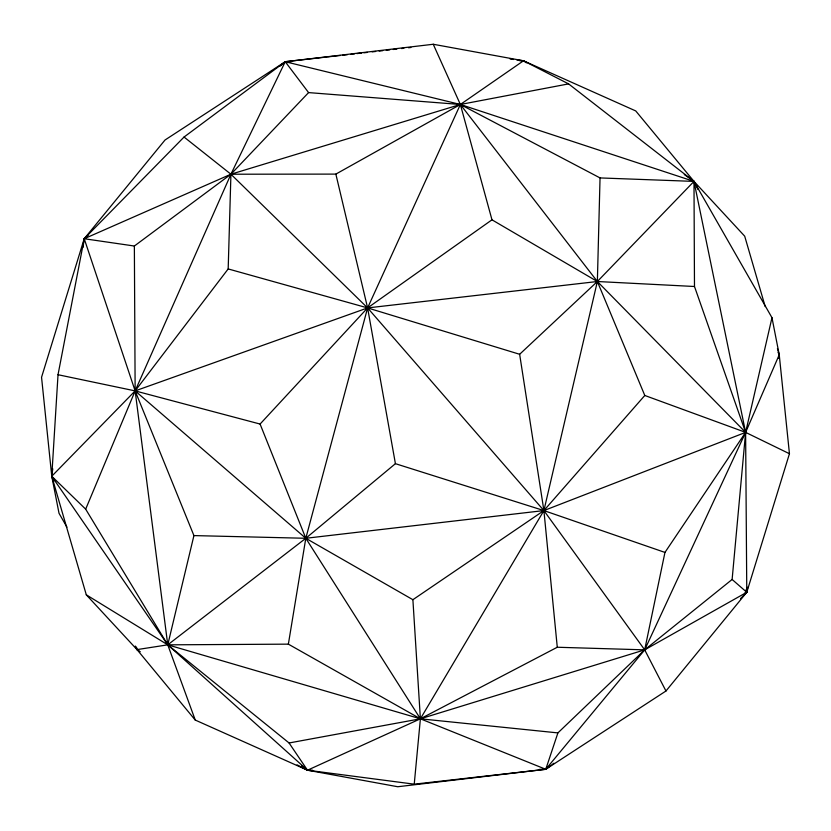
<?xml version="1.0" encoding="UTF-8"?>
<svg xmlns="http://www.w3.org/2000/svg" width="831" height="831" viewBox="0 0 831 831"><rect width="100%" height="100%" fill="white"/><g stroke="black" fill="none" stroke-linecap="round" stroke-linejoin="round"><path stroke-width="1.25" d="M66.947 527.145L59.022 513.298L51.761 476.246L58.025 374.719L84.222 238.726L184.046 137.042L285.23 61.712L460.364 104.477L600.044 177.927L597.364 281.512L543.9 510.577L420.393 718.805L414.233 784.173L307.491 770.212L195.254 720.062L137.011 649.603L86.299 594.819L51.761 476.246L41.55 377.274L84.222 238.726L165.037 139.992L285.23 61.712L433.242 44.261L523.509 60.788L635.746 110.939L693.989 181.397L744.701 236.181L765.206 306.587M54.057 480.9L51.761 476.246L135.141 390.892L228.182 268.932L230.925 174.219L285.23 61.712L326.334 57.059M779.073 357.32L779.239 354.754L771.978 317.702L693.989 181.397L568.581 83.889L523.509 60.788L516.84 59.915M297.083 764.873L307.491 770.212L397.758 786.739L545.77 769.288L557.902 732.9L644.69 649.852L732.121 579.467L745.615 432.38L771.978 317.702M312.446 770.192L307.491 770.212L167.758 644.835L51.761 476.246L52.779 468.829M83.038 247.389L84.222 238.726L88.086 235.318M414.233 784.173L545.77 769.288L665.963 691.008L746.778 592.274L747.453 587.32M778.73 358.462L779.239 354.754L777.432 348.573M551.192 765.258L545.77 769.288L420.393 718.805L288.367 644.15L305.808 538.28L367.603 307.917L460.364 104.477L523.509 60.788L526.418 62.844M740.535 598.632L746.778 592.274L747.713 587.413M778.086 352.427L779.239 354.754L745.615 432.38L664.956 552.418L644.69 649.852L545.77 769.288L539.568 769.319M86.466 237.458L84.222 238.726L135.141 390.892L193.924 535.59L167.758 644.835L195.254 720.062M743.88 594.83L746.778 592.274L789.45 453.726L779.239 354.754M684.308 174.541L693.989 181.397L745.615 432.38L746.778 592.274L644.69 649.852L557.279 647.245L420.393 718.805L307.491 770.212L289.074 742.976L167.758 644.835L85.676 509.164L135.141 390.892L230.925 174.219L308.581 92.594L460.364 104.477L693.989 181.397L697.998 189.541M543.339 768.696L545.77 769.288L546.746 767.283M283.683 63.572L285.23 61.712L291.432 61.681M433.242 44.261L460.364 104.477L597.364 281.512L644.794 395.473L543.9 510.577L412.893 599.702L420.393 718.805L557.902 732.9M58.025 374.719L135.141 390.892L260.082 424.049L367.603 307.917L491.983 219.82L597.364 281.512L745.615 432.38L789.45 453.726M600.044 177.927L693.989 181.397L597.364 281.512L519.645 354.276L543.9 510.577L557.279 647.245M280.39 65.961L285.23 61.712L287.464 62.616M545.77 769.288L548.678 766.733M664.956 552.418L543.9 510.577L395.421 463.677L305.808 538.28L167.758 644.835L137.011 649.603L135.183 646.414M84.243 241.229L84.222 238.726L134.362 246.028L230.925 174.219L460.364 104.477L568.581 83.889M552.096 764.582L553.903 763.232M84.222 238.726L230.925 174.219L335.849 174.105L460.364 104.477L491.983 219.82M744.483 593.282L746.778 592.274L745.958 589.823M289.074 742.976L420.393 718.805L644.69 649.852L745.615 432.38L694.487 286.498L693.989 181.397M327.507 56.923L333.376 56.259M334.561 56.124L340.43 55.459M342.777 55.199L347.472 54.669M351.004 54.264L354.525 53.87M356.873 53.6L361.568 53.07M363.916 52.8L367.447 52.405M372.143 51.875L375.664 51.47M379.185 51.075L382.707 50.681M386.238 50.276L389.76 49.881M393.281 49.476L396.803 49.081M401.508 48.551L403.856 48.281M408.551 47.751L410.898 47.481M288.367 644.15L167.758 644.835L86.299 594.819M519.79 60.808L523.509 60.788M193.924 535.59L305.808 538.28L543.9 510.577L745.615 432.38L644.794 395.473M694.487 286.498L597.364 281.512L367.603 307.917L135.141 390.892L167.758 644.835L420.393 718.805L305.808 538.28L260.082 424.049M510.172 59.043L513.506 59.479M228.182 268.932L367.603 307.917L519.645 354.276M412.893 599.702L305.808 538.28L135.141 390.892L134.362 246.028M139.92 651.66L137.011 649.603L135.297 646.113M301.674 766.099L307.491 770.212M139.951 651.888L137.011 649.603L136.513 647.193M184.046 137.042L230.925 174.219L367.603 307.917L543.9 510.577L644.69 649.852L665.963 691.008M732.121 579.467L746.778 592.274M51.761 476.246L85.676 509.164M285.23 61.712L308.581 92.594M335.849 174.105L367.603 307.917L395.421 463.677"/></g></svg>
